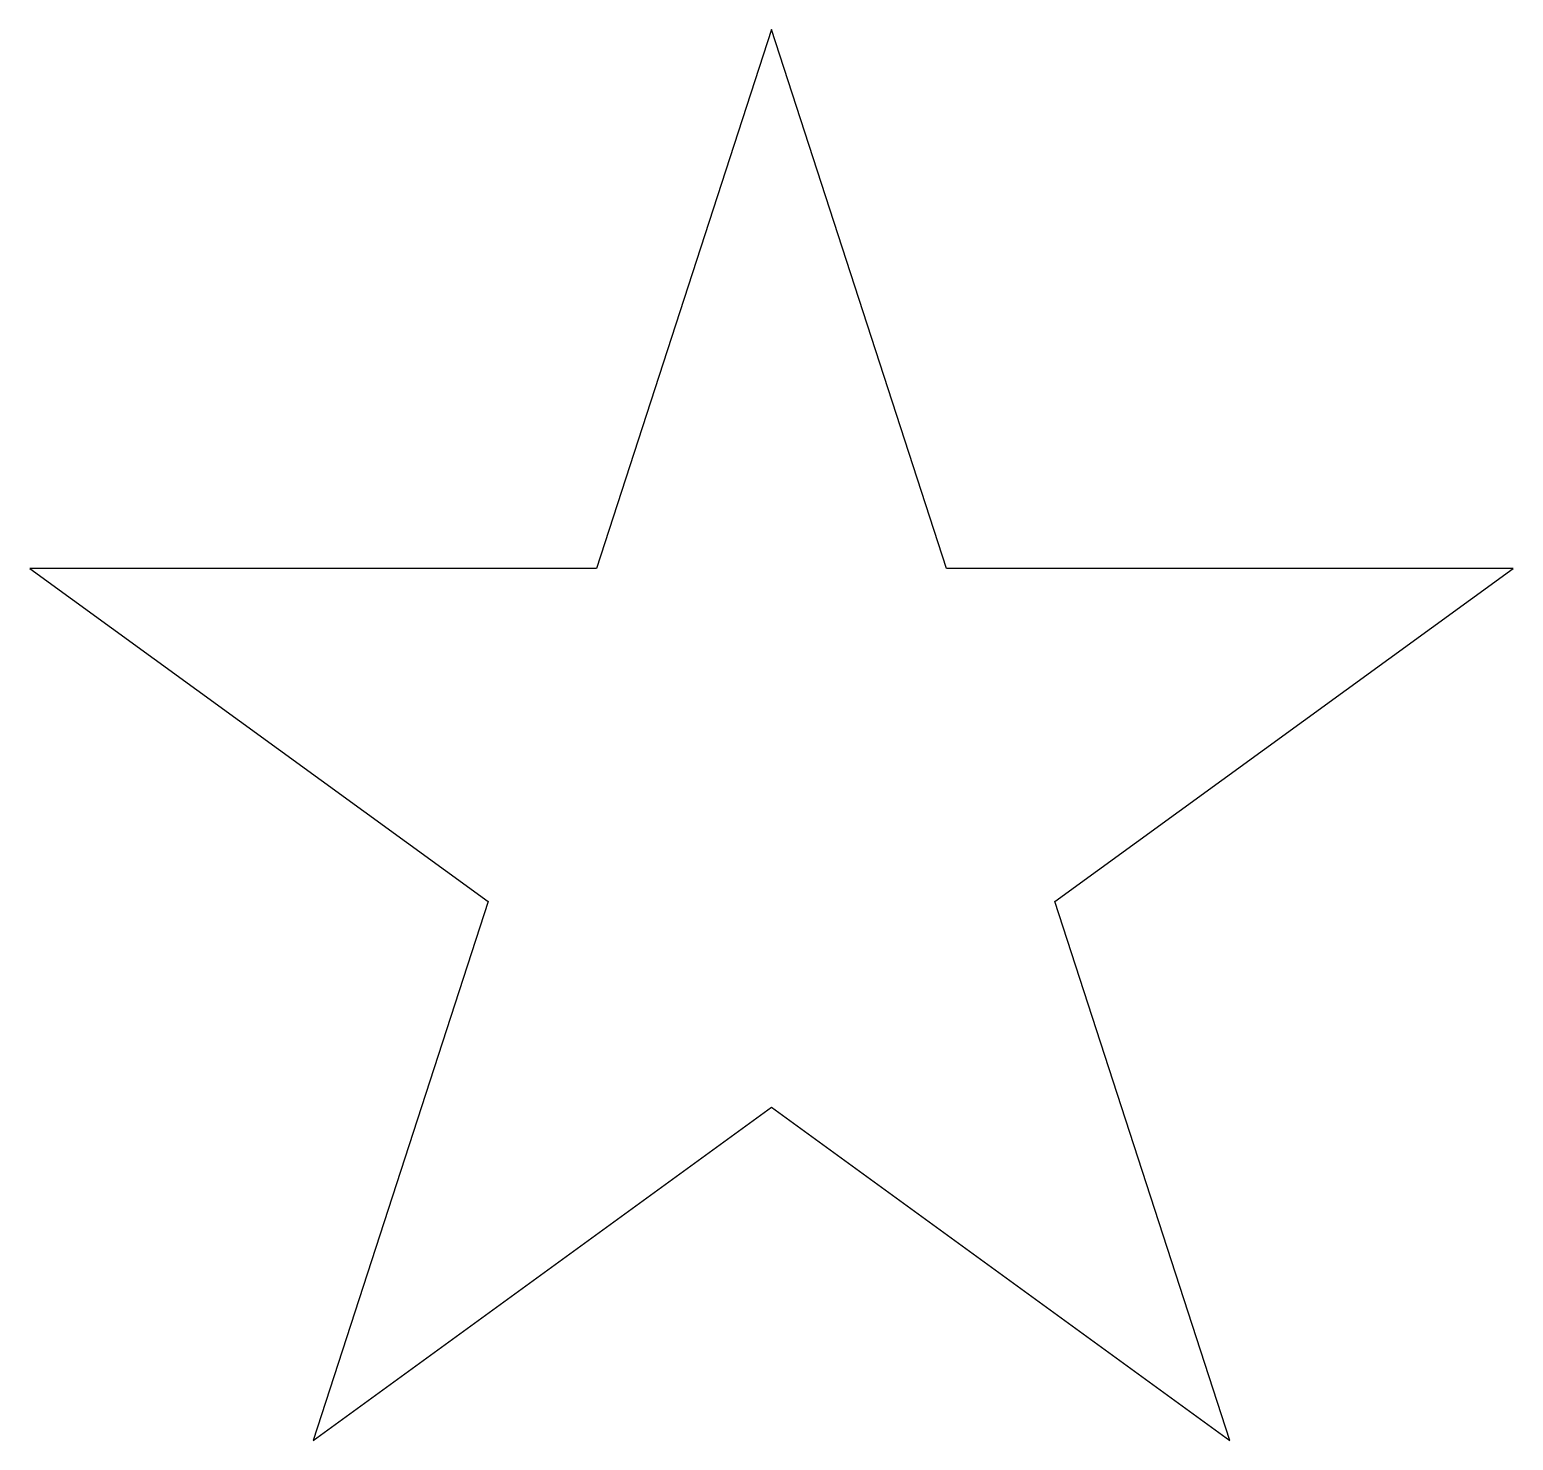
# Model space of a CAD drawing. Header units: millimetres. Extents: x -57 to 57, y -49 to 60.
import ezdxf

# ---------------------------------------------------------------- set-up
doc = ezdxf.new("R2010")
doc.units = ezdxf.units.MM
doc.layers.get('0').update_dxf_attribs({"linetype": 'CONTINUOUS'})

msp = doc.modelspace()

# ---------------------------------------------------------------- linework, layer by layer
msp.add_lwpolyline([(0, 60), (-13.471, 18.541), (-57.063, 18.541), (-21.796, -7.082), (-35.267, -48.541), (0, -22.918), (35.267, -48.541), (21.796, -7.082), (57.063, 18.541), (13.471, 18.541)], close=True)

doc.saveas('drawing.dxf')
